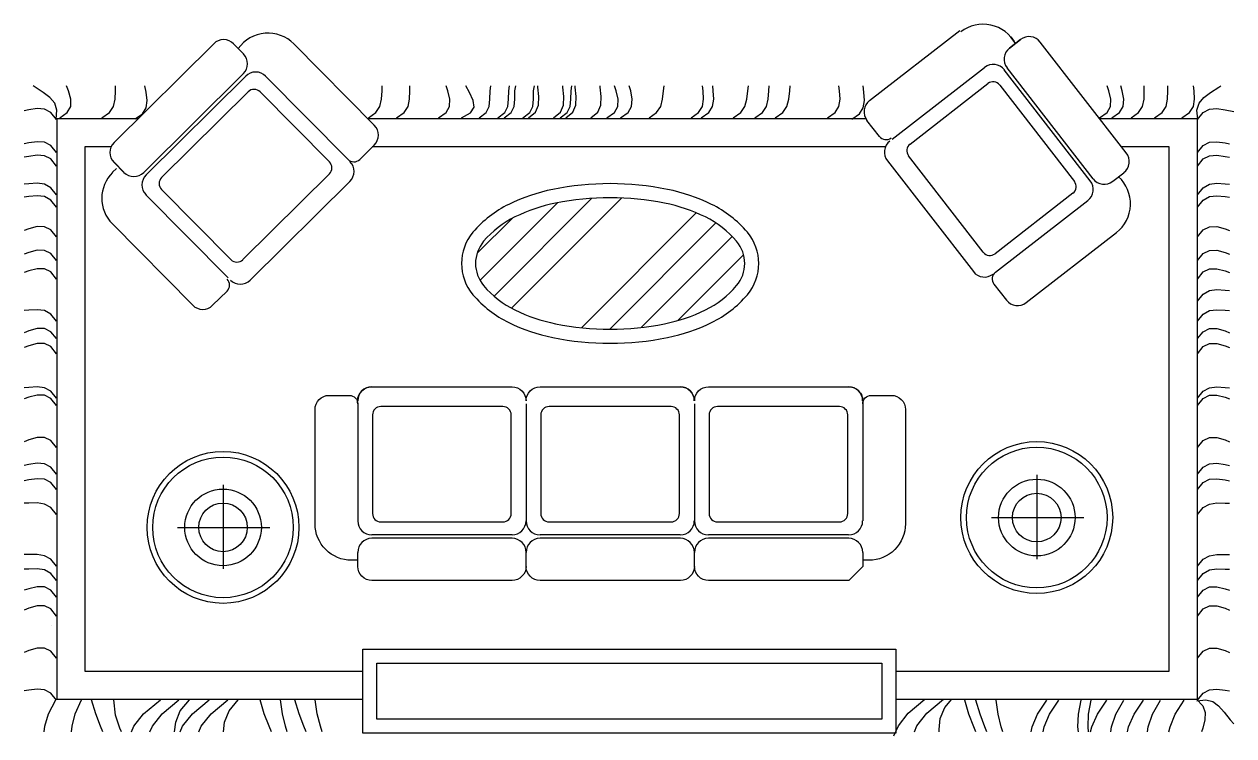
# Model space of a CAD drawing. Header units: inches. Extents: x 6.4 to 48.9, y 11.7 to 36.5.
# Drawn here: x 33.475 to 37.786, y 15.787 to 18.321 of the extents above; entities that cross this region are included whole.
import ezdxf

# ---------------------------------------------------------------- set-up
doc = ezdxf.new("R2010")
doc.units = ezdxf.units.IN
doc.header["$MEASUREMENT"] = 0
for name, color, linetype in [('02', 2, 'Continuous'), ('1', 1, 'Continuous'), ('4', 4, 'Continuous')]:
    doc.layers.add(name, color=color, linetype=linetype)

msp = doc.modelspace()

# ---------------------------------------------------------------- linework, layer by layer
at = {"layer": '02'}
for p, q in [((36.4874, 18.0488), (36.8091, 18.2985)), ((34.1504, 18.2515), (33.7952, 17.8996)), ((34.2211, 18.2511), (34.2563, 18.2156)), ((34.2565, 18.2158), (34.2213, 18.2513)), ((34.7226, 17.9612), (34.4361, 18.2505)), ((37.026, 18.2663), (36.9865, 18.2357)), ((36.9867, 18.2354), (37.0262, 18.2661)), ((36.9915, 18.2755), (37.0038, 18.2597)), ((37.4028, 17.8625), (37.0962, 18.2575)), ((36.5687, 17.9114), (36.898, 18.1669)), ((37.2746, 17.7633), (36.9681, 18.1581)), ((37.2843, 17.7705), (36.9777, 18.1655)), ((34.256, 18.1449), (33.9008, 17.793)), ((34.2643, 18.1361), (33.9093, 17.7845)), ((34.6285, 17.8399), (34.3352, 18.136)), ((36.6322, 17.8943), (36.9096, 18.1096)), ((33.9647, 17.7746), (34.2732, 18.0802)), ((34.3157, 18.08), (34.5627, 17.8306)), ((36.9517, 18.1043), (37.218, 17.7612)), ((36.5229, 17.9215), (36.4786, 17.9786)), ((34.6709, 17.8396), (34.7223, 17.8905)), ((36.8932, 17.5091), (36.6269, 17.8522)), ((33.7899, 17.7935), (33.8041, 17.8076)), ((33.7949, 17.8289), (33.8301, 17.7934)), ((33.8302, 17.7936), (33.7951, 17.8291)), ((36.5514, 17.8346), (36.8578, 17.4398)), ((34.5625, 17.7882), (34.254, 17.4825)), ((37.3546, 17.7615), (37.3941, 17.7921)), ((34.2116, 17.4827), (33.9645, 17.7322)), ((34.2805, 17.4097), (34.6356, 17.7613)), ((34.2022, 17.4176), (33.9089, 17.7137)), ((37.2127, 17.7191), (36.9353, 17.5038)), ((36.9365, 17.4376), (37.2657, 17.6932)), ((36.9366, 17.4374), (37.2659, 17.6929)), ((34.0756, 17.3204), (33.789, 17.6097)), ((37.0458, 17.3294), (37.3675, 17.579)), ((36.9313, 17.3954), (36.9756, 17.3382)), ((34.1977, 17.3709), (34.1463, 17.32)), ((34.6637, 16.9692), (34.6637, 16.5524)), ((35.1805, 16.9595), (34.7462, 16.9595)), ((35.2635, 16.9692), (35.2635, 16.5524)), ((35.7802, 16.9595), (35.3459, 16.9595)), ((35.8635, 16.9692), (35.8635, 16.5524)), ((36.3802, 16.9595), (35.9459, 16.9595)), ((36.4634, 16.9692), (36.4634, 16.5524)), ((34.7162, 16.9295), (34.7162, 16.5784)), ((35.2105, 16.5784), (35.2105, 16.9295)), ((35.3159, 16.9295), (35.3159, 16.5784)), ((35.8102, 16.5784), (35.8102, 16.9295)), ((35.9159, 16.9295), (35.9159, 16.5784)), ((36.4102, 16.5784), (36.4102, 16.9295)), ((37.0841, 16.716), (37.0841, 16.4166)), ((34.1837, 16.681), (34.1837, 16.3816)), ((36.9219, 16.5638), (37.2512, 16.5638)), ((34.0215, 16.5288), (34.3508, 16.5288)), ((34.7462, 16.5484), (35.1805, 16.5484)), ((35.3459, 16.5484), (35.7802, 16.5484)), ((35.9459, 16.5484), (36.3802, 16.5484)), ((35.2135, 16.5024), (34.7137, 16.5024)), ((35.2137, 16.4903), (34.7137, 16.4903)), ((35.8132, 16.5024), (35.3135, 16.5024)), ((35.8135, 16.4903), (35.3135, 16.4903)), ((36.4132, 16.5024), (35.9135, 16.5024)), ((36.4135, 16.4903), (35.9135, 16.4903)), ((34.6637, 16.3903), (34.6637, 16.4403)), ((35.2635, 16.3903), (35.2635, 16.4403)), ((35.8635, 16.3903), (35.8635, 16.4403)), ((36.4635, 16.4403), (36.4635, 16.3903))]:
    msp.add_line(p, q, dxfattribs=at)
for points in [[(36.0522, 17.5802, 0.10362), (35.9244, 17.6795, 0.063729), (35.7674, 17.7327, 0.100065), (35.359, 17.7327, 0.063729), (35.202, 17.6795, 0.10362), (35.0743, 17.5802, 0.367156), (35.0743, 17.3577, 0.10362), (35.202, 17.2584, 0.063729), (35.359, 17.2052, 0.100065), (35.7674, 17.2052, 0.063729), (35.9244, 17.2584, 0.10362), (36.0522, 17.3577, 0.367156), (36.0522, 17.5802)], [(36.014, 17.5479, 0.10362), (35.9025, 17.6345, 0.063729), (35.7575, 17.6837, 0.100065), (35.369, 17.6837, 0.063729), (35.2239, 17.6345, 0.10362), (35.1124, 17.5479, 0.367156), (35.1124, 17.3901, 0.10362), (35.2239, 17.3034, 0.063729), (35.369, 17.2542, 0.100065), (35.7575, 17.2542, 0.063729), (35.9025, 17.3034, 0.10362), (36.014, 17.3901, 0.367156), (36.014, 17.5479)], [(34.6637, 16.412), (34.6414, 16.412, -0.414214), (34.5114, 16.542), (34.5114, 16.9492, -0.414214), (34.5614, 16.9992), (34.6337, 16.9992, -0.414214), (34.6637, 16.9692, -0.465074), (34.7137, 17.0299), (35.2135, 17.0299, -0.414214), (35.2635, 16.9799, -0.414214), (35.3135, 17.0299), (35.8132, 17.0299, -0.410409), (35.8635, 16.9799, -0.414214), (35.9135, 17.0299), (36.4132, 17.0299, -0.462883), (36.4634, 16.9692, -0.414214), (36.4934, 16.9992), (36.5657, 16.9992, -0.414214), (36.6157, 16.9492), (36.6157, 16.542, -0.414214), (36.4857, 16.412), (36.4634, 16.412), (36.4635, 16.3903), (36.4135, 16.3403), (35.9135, 16.3403, -0.414214), (35.8635, 16.3903, -0.414214), (35.8135, 16.3403), (35.3135, 16.3403, -0.414214), (35.2635, 16.3903, -0.418049), (35.2137, 16.3403), (34.7137, 16.3403, -0.414214), (34.6637, 16.3903)]]:
    msp.add_lwpolyline(points, format="xyb", dxfattribs=at)
for points in [[(36.5818, 15.7961), (34.6818, 15.7961), (34.6818, 16.0961), (36.5818, 16.0961)], [(36.5318, 15.8461), (34.7318, 15.8461), (34.7318, 16.0461), (36.5318, 16.0461)]]:
    msp.add_lwpolyline(points, close=True, dxfattribs=at)
for centre, radius in [((37.0838, 16.5642), 0.2705), ((37.0838, 16.5642), 0.2505), ((34.1835, 16.5292), 0.2705), ((34.1835, 16.5292), 0.2505), ((37.0838, 16.5642), 0.1365), ((34.1835, 16.5292), 0.1365), ((37.0838, 16.5642), 0.0865), ((34.1835, 16.5292), 0.0865)]:
    msp.add_circle(centre, radius, dxfattribs=at)
for centre, radius, start, end in [((34.3437, 18.1591), 0.13, 44.728, 144.5894), ((36.8926, 18.1909), 0.13, 27.9557, 127.8171), ((34.1856, 18.216), 0.05, 44.728, 134.728), ((37.0567, 18.2268), 0.05, 37.8171, 127.8171), ((34.2208, 18.1804), 0.05, 314.728, 44.728), ((37.0172, 18.1962), 0.05, 127.8171, 217.8171), ((34.2995, 18.1006), 0.05, 44.728, 134.728), ((36.9287, 18.1274), 0.05, 37.8171, 127.8171), ((36.928, 18.0859), 0.03, 37.8171, 127.8171), ((34.2944, 18.0589), 0.03, 44.728, 134.728), ((36.5181, 18.0093), 0.05, 127.8171, 217.8171), ((34.6871, 17.9261), 0.05, 314.728, 44.728), ((33.8304, 17.8641), 0.05, 134.728, 224.728), ((36.5466, 17.9399), 0.03, 217.8171, 307.8171), ((36.5909, 17.8653), 0.05, 127.8171, 217.8171), ((36.6506, 17.8706), 0.03, 127.8171, 217.8171), ((37.3633, 17.8318), 0.05, 307.8171, 37.8171), ((34.5414, 17.8095), 0.03, 314.728, 44.728), ((34.6498, 17.8609), 0.03, 224.728, 314.728), ((34.6004, 17.7969), 0.05, 314.728, 44.728), ((33.8814, 17.7011), 0.13, 134.728, 224.728), ((33.8656, 17.8286), 0.05, 224.728, 314.728), ((33.9445, 17.7489), 0.05, 134.728, 224.728), ((33.9858, 17.7533), 0.03, 134.728, 224.728), ((37.2351, 17.7327), 0.05, 307.8171, 37.8171), ((37.3238, 17.8012), 0.05, 217.8171, 307.8171), ((37.2878, 17.6817), 0.13, 307.8171, 47.6786), ((37.1943, 17.7428), 0.03, 307.8171, 37.8171), ((36.9169, 17.5275), 0.03, 217.8171, 307.8171), ((34.2329, 17.5038), 0.03, 224.728, 314.728), ((36.8973, 17.4705), 0.05, 217.8171, 307.8171), ((36.955, 17.4138), 0.03, 127.8171, 217.8171), ((34.1766, 17.3922), 0.03, 314.728, 44.728), ((34.2453, 17.4452), 0.05, 224.728, 314.728), ((37.0151, 17.3689), 0.05, 217.8171, 307.8171), ((34.1111, 17.3555), 0.05, 224.728, 314.728), ((34.7137, 16.9799), 0.05, 90, 180), ((35.8132, 16.9799), 0.05, 0, 90), ((36.4132, 16.9799), 0.05, 0, 90), ((34.7462, 16.9295), 0.03, 90, 180), ((35.1805, 16.9295), 0.03, 0, 90), ((35.3459, 16.9295), 0.03, 90, 180), ((35.7802, 16.9295), 0.03, 0, 90), ((35.9459, 16.9295), 0.03, 90, 180), ((36.3802, 16.9295), 0.03, 0, 90), ((34.7462, 16.5784), 0.03, 180, 270), ((35.1805, 16.5784), 0.03, 270, 0), ((35.3459, 16.5784), 0.03, 180, 270), ((35.7802, 16.5784), 0.03, 270, 0), ((35.9459, 16.5784), 0.03, 180, 270), ((36.3802, 16.5784), 0.03, 270, 0), ((34.7137, 16.5524), 0.05, 180, 270), ((35.2135, 16.5524), 0.05, 270, 0), ((35.3135, 16.5524), 0.05, 180, 270), ((35.8132, 16.5524), 0.05, 270, 0), ((35.9135, 16.5524), 0.05, 180, 270), ((36.4132, 16.5524), 0.05, 270, 0), ((34.7137, 16.4403), 0.05, 90, 180), ((35.2137, 16.4403), 0.05, 0, 90), ((35.3135, 16.4403), 0.05, 90, 180), ((35.8135, 16.4403), 0.05, 0, 90), ((35.9135, 16.4403), 0.05, 90, 180), ((36.4135, 16.4403), 0.05, 0, 90)]:
    msp.add_arc(centre, radius, start, end, dxfattribs=at)
at = {"layer": '1'}
for p, q in [((35.0993, 17.4088), (35.3755, 17.685)), ((35.1493, 17.3527), (35.4975, 17.7009)), ((35.2121, 17.3095), (35.6049, 17.7022)), ((35.461, 17.2401), (35.87, 17.6492)), ((35.0886, 17.5042), (35.2138, 17.6294)), ((35.5617, 17.2348), (35.9401, 17.6132)), ((35.674, 17.2411), (35.9982, 17.5653)), ((35.8048, 17.2658), (36.039, 17.5))]:
    msp.add_line(p, q, dxfattribs=at)
at = {"layer": '4'}
for p, q in [((33.591, 17.9837), (33.591, 15.9174)), ((33.8801, 17.9837), (33.591, 17.9837)), ((36.4751, 17.9837), (34.7004, 17.9837)), ((37.6551, 17.9837), (37.3087, 17.9837)), ((37.6551, 17.9837), (37.6551, 15.9174)), ((33.691, 17.8837), (33.691, 16.0174)), ((33.7844, 17.8837), (33.691, 17.8837)), ((36.5444, 17.8837), (34.7153, 17.8837)), ((37.5551, 17.8837), (37.3863, 17.8837)), ((37.5551, 16.0174), (37.5551, 17.8837)), ((33.5713, 16.1789), (33.5713, 16.1789)), ((33.691, 16.0174), (34.6818, 16.0174)), ((36.5818, 16.0174), (37.5551, 16.0174)), ((33.591, 15.9174), (34.6818, 15.9174)), ((36.5818, 15.9174), (37.6551, 15.9174))]:
    msp.add_line(p, q, dxfattribs=at)
for points in [[(33.5885, 17.983), (33.5917, 18.0152), (33.5838, 18.0397), (33.5667, 18.0595), (33.5426, 18.0774), (33.5135, 18.0964), (33.5067, 18.1013)], [(33.6018, 17.988), (33.6283, 18.0062), (33.6408, 18.0281), (33.6415, 18.0539), (33.6329, 18.0839), (33.6251, 18.1013)], [(33.7518, 17.988), (33.7786, 18.0062), (33.7929, 18.0281), (33.7987, 18.0539), (33.8001, 18.0839), (33.8006, 18.1013)], [(33.8701, 17.9835), (33.8968, 18.0017), (33.91, 18.0236), (33.9131, 18.0493), (33.9092, 18.0794), (33.9042, 18.1013)], [(34.7016, 17.988), (34.7285, 18.0062), (34.7428, 18.0281), (34.7487, 18.0539), (34.7503, 18.0839), (34.751, 18.1013)], [(34.8018, 17.988), (34.8286, 18.0062), (34.8428, 18.0281), (34.8484, 18.0539), (34.8494, 18.0839), (34.8496, 18.1013)], [(34.9518, 17.988), (34.9784, 18.0062), (34.991, 18.0281), (34.9924, 18.0539), (34.9851, 18.0839), (34.9784, 18.1013)], [(35.0329, 17.988), (35.0658, 18.0056), (35.0784, 18.0259), (35.0755, 18.0498), (35.0621, 18.0781), (35.049, 18.1013)], [(35.0964, 17.988), (35.1214, 18.0062), (35.1319, 18.0281), (35.1343, 18.0539), (35.1352, 18.0839), (35.1381, 18.1013)], [(35.1628, 17.988), (35.1878, 18.0062), (35.1983, 18.0281), (35.2007, 18.0539), (35.2016, 18.0839), (35.2045, 18.1013)], [(35.1853, 17.988), (35.2104, 18.0062), (35.2208, 18.0281), (35.2233, 18.0539), (35.2241, 18.0839), (35.2271, 18.1013)], [(35.2518, 17.988), (35.2768, 18.0062), (35.2873, 18.0281), (35.2897, 18.0539), (35.2906, 18.0839), (35.2935, 18.1013)], [(35.272, 17.988), (35.2972, 18.0077), (35.3077, 18.0331), (35.3087, 18.0633), (35.3054, 18.0973), (35.3052, 18.1013)], [(35.3609, 17.988), (35.3862, 18.0077), (35.3967, 18.0331), (35.3976, 18.0633), (35.3944, 18.0973), (35.3942, 18.1013)], [(35.3852, 17.988), (35.4102, 18.0062), (35.4207, 18.0281), (35.4231, 18.0539), (35.424, 18.0839), (35.4269, 18.1013)], [(35.4054, 17.988), (35.4307, 18.0077), (35.4411, 18.0331), (35.4421, 18.0633), (35.4389, 18.0973), (35.4387, 18.1013)], [(35.4944, 17.988), (35.5196, 18.0077), (35.5301, 18.0331), (35.5311, 18.0633), (35.5278, 18.0973), (35.5276, 18.1013)], [(35.5518, 17.988), (35.5784, 18.0062), (35.591, 18.0281), (35.5924, 18.0539), (35.5852, 18.0839), (35.5786, 18.1013)], [(35.6003, 17.988), (35.6269, 18.0062), (35.6399, 18.0281), (35.6422, 18.0539), (35.6367, 18.0839), (35.6315, 18.1013)], [(35.7018, 17.988), (35.7287, 18.0062), (35.7433, 18.0281), (35.7501, 18.0539), (35.7534, 18.0839), (35.7556, 18.1013)], [(35.8518, 17.988), (35.8785, 18.0062), (35.8922, 18.0281), (35.8964, 18.0539), (35.8946, 18.0839), (35.8925, 18.1013)], [(35.888, 17.988), (35.9148, 18.0062), (35.9285, 18.0281), (35.9327, 18.0539), (35.9309, 18.0839), (35.9288, 18.1013)], [(36.0018, 17.988), (36.0287, 18.0062), (36.0434, 18.0281), (36.0502, 18.0539), (36.0537, 18.0839), (36.0559, 18.1013)], [(36.0793, 17.988), (36.1062, 18.0062), (36.1206, 18.0281), (36.1269, 18.0539), (36.1291, 18.0839), (36.1303, 18.1013)], [(36.1518, 17.988), (36.1787, 18.0062), (36.1933, 18.0281), (36.2, 18.0539), (36.2031, 18.0839), (36.205, 18.1013)], [(36.338, 17.988), (36.3648, 18.0062), (36.3785, 18.0281), (36.3827, 18.0539), (36.3809, 18.0839), (36.3788, 18.1013)], [(36.4248, 17.9831), (36.4515, 18.0013), (36.4652, 18.0232), (36.4694, 18.049), (36.4676, 18.079), (36.4649, 18.1013)], [(37.3075, 17.988), (37.3341, 18.0062), (37.3467, 18.0281), (37.3482, 18.0539), (37.3411, 18.0839), (37.3346, 18.1013)], [(37.3518, 17.988), (37.3784, 18.0062), (37.3915, 18.0281), (37.3938, 18.0539), (37.3885, 18.0839), (37.3834, 18.1013)], [(37.42, 17.988), (37.4468, 18.0062), (37.4609, 18.0281), (37.4664, 18.0539), (37.467, 18.0839), (37.4669, 18.1013)], [(37.5039, 17.988), (37.5307, 18.0062), (37.5448, 18.0281), (37.5502, 18.0539), (37.5508, 18.0839), (37.5507, 18.1013)], [(37.6014, 17.988), (37.6282, 18.0062), (37.6419, 18.0281), (37.6461, 18.0539), (37.6443, 18.0839), (37.6422, 18.1013)], [(37.6576, 17.983), (37.6544, 18.0152), (37.6624, 18.0397), (37.6794, 18.0595), (37.7035, 18.0774), (37.7327, 18.0964), (37.7394, 18.1013)], [(33.5901, 17.9819), (33.5696, 18.007), (33.5466, 18.0187), (33.5206, 18.0207), (33.4908, 18.0163), (33.4748, 18.0129)], [(37.6561, 17.9819), (37.6766, 18.007), (37.6995, 18.0187), (37.7256, 18.0207), (37.7553, 18.0163), (37.7861, 18.0098)], [(33.5901, 17.8636), (33.5696, 17.8887), (33.5466, 17.9004), (33.5206, 17.9024), (33.4908, 17.898), (33.4748, 17.8946)], [(37.6561, 17.8636), (37.6766, 17.8887), (37.6995, 17.9004), (37.7256, 17.9024), (37.7553, 17.898), (37.7711, 17.8947)], [(33.5901, 17.816), (33.5696, 17.841), (33.5466, 17.8528), (33.5206, 17.8547), (33.4908, 17.8503), (33.4748, 17.847)], [(37.6561, 17.816), (37.6766, 17.841), (37.6995, 17.8528), (37.7256, 17.8547), (37.7553, 17.8503), (37.7711, 17.847)], [(33.5901, 17.7136), (33.5696, 17.7388), (33.5466, 17.751), (33.5206, 17.7544), (33.4908, 17.7528), (33.4748, 17.7515)], [(37.6561, 17.7136), (37.6766, 17.7388), (37.6995, 17.751), (37.7256, 17.7544), (37.7553, 17.7528), (37.7711, 17.7515)], [(33.5901, 17.6696), (33.5696, 17.6947), (33.5466, 17.7069), (33.5206, 17.7098), (33.4908, 17.7074), (33.4748, 17.7055)], [(37.6561, 17.6696), (37.6766, 17.6947), (37.6995, 17.7069), (37.7256, 17.7098), (37.7553, 17.7074), (37.7711, 17.7055)], [(33.5901, 17.5636), (33.5696, 17.5886), (33.5466, 17.5998), (33.5206, 17.6001), (33.4908, 17.5926), (33.4748, 17.5868)], [(37.6561, 17.5636), (37.6766, 17.5886), (37.6995, 17.5998), (37.7256, 17.6001), (37.7553, 17.5926), (37.7711, 17.5869)], [(33.5901, 17.4793), (33.5696, 17.5043), (33.5466, 17.5154), (33.5206, 17.5158), (33.4908, 17.5083), (33.4748, 17.5025)], [(37.6561, 17.4793), (37.6766, 17.5043), (37.6995, 17.5154), (37.7256, 17.5158), (37.7553, 17.5083), (37.7711, 17.5025)], [(33.5901, 17.4136), (33.5696, 17.4386), (33.5466, 17.4498), (33.5206, 17.4501), (33.4908, 17.4426), (33.4748, 17.4368)], [(37.6561, 17.4136), (37.6766, 17.4386), (37.6995, 17.4498), (37.7256, 17.4501), (37.7553, 17.4426), (37.7711, 17.4368)], [(37.6561, 17.335), (37.6766, 17.3602), (37.6995, 17.3724), (37.7256, 17.3757), (37.7553, 17.3739), (37.7711, 17.3726)], [(33.5901, 17.2636), (33.5696, 17.2888), (33.5466, 17.301), (33.5206, 17.3043), (33.4908, 17.3025), (33.4748, 17.3012)], [(37.6561, 17.2636), (37.6766, 17.2888), (37.6995, 17.301), (37.7256, 17.3043), (37.7553, 17.3025), (37.7711, 17.3012)], [(33.5901, 17.2012), (33.5696, 17.2261), (33.5466, 17.2371), (33.5206, 17.2371), (33.4908, 17.2287), (33.4748, 17.2223)], [(37.6561, 17.2012), (37.6766, 17.2261), (37.6995, 17.2371), (37.7256, 17.2371), (37.7553, 17.2287), (37.7711, 17.2224)], [(33.5901, 17.1477), (33.5696, 17.1727), (33.5466, 17.1838), (33.5206, 17.184), (33.4908, 17.1762), (33.4748, 17.1702)], [(37.6561, 17.1477), (37.6766, 17.1727), (37.6995, 17.1838), (37.7256, 17.184), (37.7553, 17.1762), (37.7711, 17.1703)], [(33.5901, 16.9892), (33.5696, 17.0143), (33.5466, 17.0265), (33.5206, 17.0296), (33.4908, 17.0275), (33.4748, 17.0259)], [(37.6561, 16.9892), (37.6766, 17.0143), (37.6995, 17.0265), (37.7256, 17.0296), (37.7553, 17.0275), (37.7711, 17.0259)], [(33.5901, 16.9636), (33.5696, 16.9886), (33.5466, 16.9998), (33.5206, 17), (33.4908, 16.9925), (33.4748, 16.9866)], [(37.6561, 16.9636), (37.6766, 16.9886), (37.6995, 16.9998), (37.7256, 17), (37.7553, 16.9925), (37.7711, 16.9867)], [(33.5901, 16.8136), (33.5696, 16.8386), (33.5466, 16.8496), (33.5206, 16.8494), (33.4908, 16.8409), (33.4748, 16.8344)], [(37.6561, 16.8136), (37.6766, 16.8386), (37.6995, 16.8496), (37.7256, 16.8494), (37.7553, 16.8409), (37.7711, 16.8344)], [(33.5901, 16.719), (33.5696, 16.744), (33.5466, 16.7558), (33.5206, 16.7577), (33.4908, 16.7534), (33.4748, 16.75)], [(37.6561, 16.719), (37.6766, 16.744), (37.6995, 16.7558), (37.7256, 16.7577), (37.7553, 16.7534), (37.7711, 16.75)], [(33.5901, 16.6636), (33.5696, 16.6887), (33.5466, 16.7004), (33.5206, 16.7024), (33.4908, 16.698), (33.4748, 16.6946)], [(37.6561, 16.6636), (37.6766, 16.6887), (37.6995, 16.7004), (37.7256, 16.7024), (37.7553, 16.698), (37.7711, 16.6947)], [(33.5901, 16.5745), (33.5696, 16.5997), (33.5466, 16.6121), (33.5206, 16.6161), (33.4908, 16.6156), (33.4748, 16.6153)], [(37.6561, 16.5745), (37.6766, 16.5997), (37.6995, 16.6121), (37.7256, 16.6161), (37.7553, 16.6156), (37.7711, 16.6153)], [(33.5901, 16.3907), (33.5696, 16.4159), (33.5466, 16.4284), (33.5206, 16.4325), (33.4908, 16.4324), (33.4748, 16.4323)], [(37.6561, 16.3907), (37.6766, 16.4159), (37.6995, 16.4284), (37.7256, 16.4325), (37.7553, 16.4324), (37.7711, 16.4323)], [(33.5901, 16.34), (33.5696, 16.3651), (33.5466, 16.3776), (33.5206, 16.3815), (33.4908, 16.3808), (33.4748, 16.3804)], [(37.6561, 16.34), (37.6766, 16.3651), (37.6995, 16.3776), (37.7256, 16.3815), (37.7553, 16.3808), (37.7711, 16.3804)], [(33.5901, 16.2812), (33.5696, 16.3062), (33.5466, 16.3175), (33.5206, 16.318), (33.4908, 16.3109), (33.4748, 16.3053)], [(37.6561, 16.2812), (37.6766, 16.3062), (37.6995, 16.3175), (37.7256, 16.318), (37.7553, 16.3109), (37.7711, 16.3054)], [(33.5901, 16.2136), (33.5696, 16.2386), (33.5466, 16.2496), (33.5206, 16.2495), (33.4908, 16.2411), (33.4748, 16.2347)], [(37.6561, 16.2136), (37.6766, 16.2386), (37.6995, 16.2496), (37.7256, 16.2495), (37.7553, 16.2411), (37.7711, 16.2347)], [(33.5901, 16.0636), (33.5696, 16.0886), (33.5466, 16.0995), (33.5206, 16.0991), (33.4908, 16.0902), (33.4748, 16.0833)], [(37.6561, 16.0636), (37.6766, 16.0886), (37.6995, 16.0995), (37.7256, 16.0991), (37.7553, 16.0902), (37.7711, 16.0834)], [(33.5901, 15.9136), (33.5696, 15.9387), (33.5466, 15.9507), (33.5206, 15.9533), (33.4908, 15.9501), (33.4748, 15.9476)], [(37.6561, 15.9136), (37.6766, 15.9387), (37.6995, 15.9507), (37.7256, 15.9533), (37.7553, 15.9501), (37.7711, 15.9476)], [(33.5463, 15.8014), (33.5488, 15.8209), (33.5619, 15.8654), (33.587, 15.9154)], [(33.6437, 15.8014), (33.6455, 15.8209), (33.6565, 15.8654), (33.6789, 15.9154)], [(33.7555, 15.8014), (33.7473, 15.8209), (33.73, 15.8654), (33.7147, 15.9154)], [(33.822, 15.8014), (33.8155, 15.8144), (33.8, 15.861), (33.7938, 15.9154)], [(33.8567, 15.8014), (33.8653, 15.8209), (33.9005, 15.8654), (33.9601, 15.9154)], [(33.9231, 15.8014), (33.9317, 15.8209), (33.9669, 15.8654), (34.0265, 15.9154)], [(34.0108, 15.8014), (34.0147, 15.836), (34.0309, 15.8757), (34.0641, 15.9154)], [(34.0307, 15.8014), (34.0393, 15.8209), (34.0745, 15.8654), (34.1341, 15.9154)], [(34.0971, 15.8014), (34.1057, 15.8209), (34.1409, 15.8654), (34.2005, 15.9154)], [(34.1848, 15.8014), (34.1887, 15.836), (34.2048, 15.8757), (34.238, 15.9154)], [(34.3557, 15.8014), (34.3476, 15.8209), (34.3304, 15.8654), (34.3153, 15.9154)], [(34.4123, 15.8014), (34.4062, 15.8209), (34.395, 15.8654), (34.3878, 15.9154)], [(34.4799, 15.8014), (34.4717, 15.8209), (34.4545, 15.8654), (34.4394, 15.9154)], [(34.5364, 15.8014), (34.5303, 15.8209), (34.5191, 15.8654), (34.5119, 15.9154)], [(36.5748, 15.7871), (36.5904, 15.8227), (36.6256, 15.8672), (36.6852, 15.9171)], [(36.6475, 15.8014), (36.6568, 15.8227), (36.692, 15.8672), (36.7517, 15.9171)], [(36.736, 15.8014), (36.7355, 15.8094), (36.7399, 15.8481), (36.756, 15.8878), (36.7807, 15.9174)], [(36.8666, 15.8014), (36.8591, 15.8192), (36.842, 15.8637), (36.8268, 15.9136)], [(36.9062, 15.8014), (36.8987, 15.8192), (36.8816, 15.8637), (36.8664, 15.9136)], [(36.9629, 15.8014), (36.9573, 15.8192), (36.9461, 15.8637), (36.9389, 15.9136)], [(37.0634, 15.8014), (37.0676, 15.8192), (37.0867, 15.8637), (37.1197, 15.9136)], [(37.106, 15.8014), (37.1103, 15.8192), (37.1293, 15.8637), (37.1624, 15.9136)], [(37.232, 15.8014), (37.2306, 15.8192), (37.2322, 15.8637), (37.242, 15.9136)], [(37.2682, 15.8014), (37.2668, 15.8192), (37.2684, 15.8637), (37.2782, 15.9136)], [(37.2757, 15.8014), (37.2801, 15.8192), (37.2997, 15.8637), (37.3334, 15.9136)], [(37.3474, 15.8014), (37.3504, 15.8192), (37.3657, 15.8637), (37.3938, 15.9136)], [(37.4067, 15.8014), (37.4111, 15.8192), (37.4307, 15.8637), (37.4644, 15.9136)], [(37.4784, 15.8014), (37.4814, 15.8192), (37.4967, 15.8637), (37.5248, 15.9136)], [(37.555, 15.8014), (37.559, 15.8192), (37.5773, 15.8637), (37.6093, 15.9136)], [(37.6532, 15.9179), (37.6752, 15.8941), (37.6839, 15.8697), (37.6828, 15.8435), (37.6755, 15.8145), (37.6715, 15.8014)], [(37.6538, 15.9111), (37.6859, 15.9157), (37.7109, 15.909), (37.7318, 15.8932), (37.7515, 15.8707), (37.773, 15.8439), (37.7861, 15.8295)]]:
    msp.add_lwpolyline(points, dxfattribs=at)

doc.saveas('drawing.dxf')
